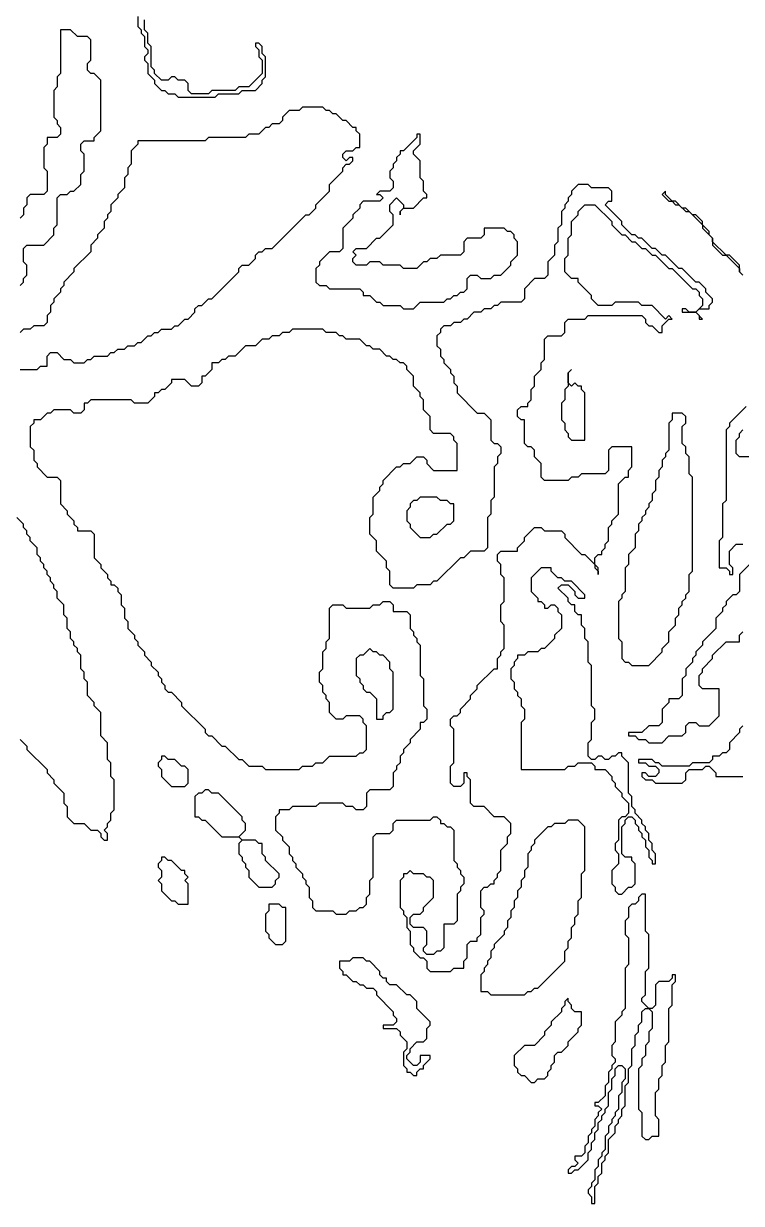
# Model space of a CAD drawing. Header units: metres. Extents: x 0 to 100, y 0 to 128.
# Drawn here: x 47.62 to 52.96, y 57.83 to 66.6 of the extents above; entities that cross this region are included whole.
import ezdxf

# ---------------------------------------------------------------- set-up
doc = ezdxf.new("R2010")
doc.units = ezdxf.units.M

msp = doc.modelspace()

# ---------------------------------------------------------------- linework, layer by layer
for points in [[(48.475, 66.65), (48.475, 66.575), (48.5, 66.55), (48.5, 66.525), (48.525, 66.5), (48.525, 66.425), (48.55, 66.4), (48.55, 66.375), (48.525, 66.35), (48.525, 66.325), (48.55, 66.3), (48.55, 66.225), (48.6, 66.175), (48.6, 66.15), (48.65, 66.1), (48.675, 66.1), (48.7, 66.075), (48.75, 66.075), (48.775, 66.05), (49.05, 66.05), (49.075, 66.075), (49.225, 66.075), (49.25, 66.1), (49.35, 66.1), (49.4, 66.15), (49.4, 66.175), (49.425, 66.2), (49.425, 66.35), (49.4, 66.375), (49.4, 66.425), (49.375, 66.45), (49.35, 66.45), (49.35, 66.425), (49.375, 66.4), (49.375, 66.35), (49.4, 66.325), (49.4, 66.225), (49.3, 66.125), (49.225, 66.125), (49.2, 66.1), (49.025, 66.1), (49, 66.075), (48.875, 66.075), (48.85, 66.1), (48.85, 66.15), (48.825, 66.175), (48.775, 66.175), (48.75, 66.2), (48.725, 66.2), (48.7, 66.175), (48.65, 66.175), (48.6, 66.225), (48.6, 66.25), (48.575, 66.275), (48.575, 66.425), (48.55, 66.45), (48.55, 66.525), (48.525, 66.55), (48.525, 66.625)], [(47.6, 64.65), (47.625, 64.675), (47.625, 64.7), (47.65, 64.725), (47.65, 64.8), (47.625, 64.825), (47.625, 64.925), (47.65, 64.95), (47.775, 64.95), (47.85, 65.025), (47.85, 65.075), (47.875, 65.1), (47.875, 65.3), (47.9, 65.325), (47.95, 65.325), (47.975, 65.35), (48, 65.35), (48.05, 65.4), (48.05, 65.475), (48.075, 65.5), (48.075, 65.625), (48.05, 65.65), (48.05, 65.7), (48.075, 65.725), (48.15, 65.725), (48.15, 65.75), (48.2, 65.8), (48.2, 66.175), (48.15, 66.225), (48.125, 66.225), (48.1, 66.25), (48.1, 66.3), (48.125, 66.325), (48.125, 66.475), (48.1, 66.5), (48.025, 66.5), (47.975, 66.55), (47.9, 66.55), (47.9, 66.225), (47.875, 66.2), (47.875, 66.125), (47.85, 66.1), (47.85, 65.9), (47.875, 65.875), (47.875, 65.85), (47.9, 65.825), (47.9, 65.775), (47.875, 65.75), (47.8, 65.75), (47.8, 65.7), (47.775, 65.675), (47.775, 65.525), (47.8, 65.5), (47.8, 65.35), (47.775, 65.325), (47.675, 65.325), (47.65, 65.3), (47.65, 65.25), (47.625, 65.225), (47.625, 65.175), (47.6, 65.15)], [(47.6, 64.025), (47.725, 64.025), (47.75, 64.05), (47.8, 64.05), (47.8, 64.125), (47.825, 64.15), (47.875, 64.15), (47.925, 64.1), (47.975, 64.1), (48, 64.075), (48.075, 64.075), (48.1, 64.1), (48.125, 64.1), (48.15, 64.125), (48.25, 64.125), (48.275, 64.15), (48.3, 64.15), (48.325, 64.175), (48.375, 64.175), (48.4, 64.2), (48.45, 64.2), (48.475, 64.225), (48.5, 64.225), (48.55, 64.275), (48.575, 64.275), (48.6, 64.3), (48.625, 64.3), (48.65, 64.325), (48.725, 64.325), (48.75, 64.35), (48.775, 64.35), (48.825, 64.4), (48.85, 64.4), (48.9, 64.45), (48.9, 64.475), (48.925, 64.5), (48.95, 64.5), (49, 64.55), (49.025, 64.55), (49.225, 64.75), (49.225, 64.775), (49.25, 64.8), (49.3, 64.8), (49.35, 64.85), (49.35, 64.875), (49.375, 64.9), (49.4, 64.9), (49.425, 64.925), (49.475, 64.925), (49.725, 65.175), (49.75, 65.175), (49.8, 65.225), (49.8, 65.25), (49.9, 65.35), (49.9, 65.4), (50, 65.5), (50, 65.525), (50.025, 65.55), (50.05, 65.55), (50.075, 65.575), (50.075, 65.6), (50.05, 65.6), (50.025, 65.575), (50, 65.6), (50, 65.625), (50.025, 65.65), (50.075, 65.65), (50.1, 65.675), (50.125, 65.675), (50.125, 65.775), (50.1, 65.8), (50.1, 65.825), (50.075, 65.825), (50.025, 65.875), (50, 65.875), (49.95, 65.925), (49.925, 65.925), (49.9, 65.95), (49.875, 65.95), (49.85, 65.975), (49.7, 65.975), (49.675, 65.95), (49.6, 65.95), (49.55, 65.9), (49.55, 65.875), (49.525, 65.85), (49.475, 65.85), (49.45, 65.825), (49.425, 65.825), (49.375, 65.775), (49.3, 65.775), (49.275, 65.75), (49, 65.75), (48.975, 65.725), (48.475, 65.725), (48.475, 65.7), (48.425, 65.65), (48.425, 65.55), (48.4, 65.525), (48.4, 65.475), (48.375, 65.45), (48.375, 65.375), (48.325, 65.325), (48.325, 65.3), (48.275, 65.25), (48.275, 65.2), (48.25, 65.175), (48.25, 65.15), (48.225, 65.125), (48.225, 65.075), (48.175, 65.025), (48.175, 65), (48.125, 64.95), (48.125, 64.9), (48, 64.775), (48, 64.75), (47.925, 64.675), (47.925, 64.65), (47.9, 64.625), (47.9, 64.6), (47.85, 64.55), (47.85, 64.525), (47.825, 64.5), (47.825, 64.45), (47.8, 64.425), (47.8, 64.375), (47.775, 64.35), (47.7, 64.35), (47.675, 64.325), (47.625, 64.325), (47.6, 64.3)], [(52.975, 64.725), (52.95, 64.75), (52.95, 64.8), (52.875, 64.875), (52.85, 64.875), (52.75, 64.975), (52.75, 65), (52.725, 65.025), (52.725, 65.05), (52.675, 65.1), (52.675, 65.125), (52.625, 65.175), (52.6, 65.175), (52.55, 65.225), (52.525, 65.225), (52.475, 65.275), (52.45, 65.275), (52.4, 65.325), (52.4, 65.35), (52.375, 65.325), (52.425, 65.275), (52.45, 65.275), (52.475, 65.25), (52.5, 65.25), (52.55, 65.2), (52.575, 65.2), (52.675, 65.1), (52.675, 65.075), (52.75, 65), (52.75, 64.95), (52.825, 64.875), (52.85, 64.875), (52.95, 64.775), (52.95, 64.75), (52.975, 64.725)], [(53, 63.75), (52.875, 63.625), (52.875, 63.6), (52.85, 63.575), (52.85, 63.05), (52.825, 63.025), (52.825, 62.775), (52.8, 62.75), (52.8, 62.55), (52.85, 62.55), (52.875, 62.525), (52.875, 62.5), (52.9, 62.5), (52.9, 62.55), (52.875, 62.575), (52.875, 62.675), (52.925, 62.725), (52.975, 62.725)], [(53.025, 63.375), (52.95, 63.375), (52.925, 63.4), (52.925, 63.5), (52.95, 63.525), (52.95, 63.55), (52.975, 63.575)], [(47.6, 61.275), (47.65, 61.225), (47.65, 61.2), (47.8, 61.05), (47.8, 61.025), (47.85, 60.975), (47.85, 60.95), (47.925, 60.875), (47.925, 60.8), (47.95, 60.775), (47.95, 60.7), (48, 60.65), (48.075, 60.65), (48.125, 60.6), (48.175, 60.6), (48.2, 60.575), (48.2, 60.55), (48.225, 60.525), (48.25, 60.525), (48.25, 60.575), (48.225, 60.6), (48.25, 60.625), (48.25, 60.65), (48.275, 60.675), (48.275, 60.725), (48.3, 60.75), (48.3, 60.975), (48.275, 61), (48.275, 61.1), (48.25, 61.125), (48.25, 61.25), (48.2, 61.3), (48.2, 61.475), (48.15, 61.525), (48.15, 61.55), (48.1, 61.6), (48.1, 61.7), (48.075, 61.725), (48.075, 61.775), (48.05, 61.8), (48.05, 61.9), (48.025, 61.925), (48.025, 61.95), (48, 61.975), (48, 62), (47.975, 62.025), (47.975, 62.075), (47.95, 62.1), (47.95, 62.175), (47.925, 62.2), (47.925, 62.275), (47.875, 62.325), (47.875, 62.375), (47.85, 62.4), (47.85, 62.425), (47.825, 62.45), (47.825, 62.475), (47.8, 62.5), (47.8, 62.525), (47.775, 62.55), (47.775, 62.575), (47.75, 62.6), (47.75, 62.625), (47.725, 62.65), (47.725, 62.7), (47.675, 62.75), (47.675, 62.775), (47.65, 62.8), (47.65, 62.825), (47.625, 62.85), (47.625, 62.875), (47.575, 62.925)], [(53.025, 62.575), (52.95, 62.5), (52.95, 62.375), (52.925, 62.35), (52.9, 62.35), (52.85, 62.3), (52.85, 62.275), (52.825, 62.25), (52.825, 62.225), (52.775, 62.175), (52.775, 62.1), (52.675, 62), (52.675, 61.975), (52.625, 61.925), (52.625, 61.9), (52.6, 61.875), (52.6, 61.85), (52.55, 61.8), (52.55, 61.75), (52.525, 61.725), (52.525, 61.6), (52.5, 61.575), (52.425, 61.575), (52.425, 61.55), (52.375, 61.5), (52.375, 61.4), (52.35, 61.375), (52.275, 61.375), (52.225, 61.325), (52.125, 61.325), (52.125, 61.3), (52.175, 61.3), (52.2, 61.275), (52.25, 61.275), (52.275, 61.25), (52.375, 61.25), (52.425, 61.3), (52.525, 61.3), (52.55, 61.325), (52.55, 61.375), (52.575, 61.4), (52.625, 61.4), (52.65, 61.375), (52.725, 61.375), (52.8, 61.45), (52.8, 61.65), (52.675, 61.65), (52.65, 61.675), (52.65, 61.75), (52.675, 61.775), (52.675, 61.8), (52.75, 61.875), (52.75, 61.9), (52.85, 62), (52.95, 62), (52.95, 62.05), (52.975, 62.075)], [(52.975, 61.375), (52.95, 61.35), (52.95, 61.325), (52.875, 61.25), (52.875, 61.2), (52.85, 61.175), (52.825, 61.175), (52.8, 61.15), (52.75, 61.15), (52.75, 61.125), (52.725, 61.1), (52.6, 61.1), (52.575, 61.075), (52.375, 61.075), (52.35, 61.1), (52.325, 61.1), (52.3, 61.125), (52.2, 61.125), (52.2, 61.1), (52.25, 61.1), (52.275, 61.075), (52.325, 61.075), (52.35, 61.05), (52.35, 61.025), (52.325, 61), (52.275, 61), (52.25, 61.025), (52.225, 61.025), (52.225, 61), (52.25, 60.975), (52.3, 60.975), (52.325, 60.95), (52.525, 60.95), (52.55, 60.975), (52.55, 61.025), (52.575, 61.05), (52.675, 61.05), (52.7, 61.075), (52.725, 61.075), (52.775, 61.025), (52.775, 61), (52.975, 61)]]:
    msp.add_lwpolyline(points)
for points in [[(50.55, 65.775), (50.55, 65.75), (50.45, 65.65), (50.425, 65.65), (50.425, 65.625), (50.4, 65.6), (50.4, 65.575), (50.375, 65.55), (50.375, 65.525), (50.35, 65.5), (50.35, 65.45), (50.375, 65.425), (50.375, 65.375), (50.35, 65.35), (50.275, 65.35), (50.25, 65.325), (50.275, 65.325), (50.3, 65.3), (50.275, 65.275), (50.15, 65.275), (50.125, 65.25), (50.125, 65.225), (50.075, 65.175), (50.075, 65.15), (50, 65.075), (50, 64.925), (49.975, 64.9), (49.9, 64.9), (49.825, 64.825), (49.825, 64.8), (49.8, 64.775), (49.8, 64.675), (49.825, 64.65), (49.875, 64.65), (49.9, 64.625), (50.125, 64.625), (50.15, 64.6), (50.15, 64.575), (50.2, 64.575), (50.25, 64.525), (50.275, 64.525), (50.3, 64.5), (50.425, 64.5), (50.45, 64.475), (50.525, 64.475), (50.575, 64.525), (50.75, 64.525), (50.775, 64.55), (50.8, 64.55), (50.825, 64.575), (50.85, 64.575), (50.875, 64.6), (50.9, 64.6), (50.925, 64.625), (50.925, 64.7), (50.95, 64.725), (51, 64.725), (51.025, 64.7), (51.1, 64.7), (51.125, 64.725), (51.175, 64.725), (51.25, 64.8), (51.25, 64.825), (51.3, 64.875), (51.3, 64.975), (51.275, 65), (51.275, 65.025), (51.25, 65.05), (51.225, 65.05), (51.2, 65.075), (51.05, 65.075), (51.05, 65.025), (51.025, 65), (50.925, 65), (50.9, 64.975), (50.9, 64.9), (50.875, 64.875), (50.725, 64.875), (50.7, 64.85), (50.65, 64.85), (50.625, 64.825), (50.6, 64.825), (50.55, 64.775), (50.45, 64.775), (50.425, 64.8), (50.3, 64.8), (50.275, 64.825), (50.2, 64.825), (50.175, 64.8), (50.1, 64.8), (50.075, 64.825), (50.075, 64.85), (50.1, 64.875), (50.075, 64.9), (50.1, 64.925), (50.175, 64.925), (50.25, 65), (50.275, 65), (50.375, 65.1), (50.375, 65.175), (50.35, 65.2), (50.35, 65.25), (50.4, 65.3), (50.45, 65.25), (50.45, 65.225), (50.425, 65.2), (50.425, 65.175), (50.425, 65.2), (50.45, 65.225), (50.525, 65.225), (50.6, 65.3), (50.625, 65.3), (50.625, 65.325), (50.6, 65.35), (50.6, 65.425), (50.575, 65.45), (50.575, 65.575), (50.525, 65.625), (50.525, 65.65), (50.575, 65.7), (50.575, 65.775)], [(51.75, 65.4), (51.7, 65.35), (51.7, 65.325), (51.675, 65.3), (51.675, 65.275), (51.65, 65.25), (51.65, 65.225), (51.625, 65.2), (51.625, 65.1), (51.6, 65.075), (51.6, 64.975), (51.575, 64.95), (51.575, 64.875), (51.525, 64.825), (51.525, 64.725), (51.5, 64.7), (51.425, 64.7), (51.35, 64.625), (51.35, 64.55), (51.325, 64.525), (51.175, 64.525), (51.15, 64.5), (51.125, 64.5), (51.1, 64.475), (51.05, 64.475), (51.025, 64.45), (50.975, 64.45), (50.925, 64.4), (50.9, 64.4), (50.875, 64.375), (50.825, 64.375), (50.8, 64.35), (50.75, 64.35), (50.725, 64.325), (50.725, 64.3), (50.7, 64.275), (50.7, 64.2), (50.725, 64.175), (50.725, 64.125), (50.75, 64.1), (50.75, 64.075), (50.8, 64.025), (50.8, 64), (50.825, 63.975), (50.825, 63.925), (50.85, 63.9), (50.85, 63.85), (51, 63.7), (51.05, 63.7), (51.1, 63.65), (51.1, 63.5), (51.125, 63.475), (51.15, 63.475), (51.175, 63.45), (51.175, 63.4), (51.15, 63.375), (51.15, 63.325), (51.125, 63.3), (51.125, 63.075), (51.1, 63.05), (51.1, 62.95), (51.075, 62.925), (51.075, 62.7), (51.05, 62.675), (50.95, 62.675), (50.9, 62.625), (50.875, 62.625), (50.7, 62.45), (50.675, 62.45), (50.65, 62.425), (50.55, 62.425), (50.525, 62.4), (50.375, 62.4), (50.35, 62.425), (50.35, 62.525), (50.325, 62.55), (50.325, 62.6), (50.25, 62.675), (50.25, 62.75), (50.2, 62.8), (50.2, 62.925), (50.225, 62.95), (50.225, 63.075), (50.275, 63.125), (50.275, 63.15), (50.3, 63.175), (50.3, 63.2), (50.4, 63.3), (50.425, 63.3), (50.45, 63.325), (50.5, 63.325), (50.55, 63.375), (50.6, 63.375), (50.625, 63.35), (50.625, 63.325), (50.675, 63.275), (50.85, 63.275), (50.85, 63.475), (50.825, 63.5), (50.825, 63.525), (50.8, 63.55), (50.675, 63.55), (50.65, 63.575), (50.65, 63.675), (50.6, 63.725), (50.6, 63.8), (50.575, 63.825), (50.575, 63.85), (50.525, 63.9), (50.525, 63.975), (50.475, 64.025), (50.475, 64.05), (50.45, 64.075), (50.425, 64.075), (50.4, 64.1), (50.375, 64.1), (50.35, 64.125), (50.325, 64.125), (50.275, 64.175), (50.225, 64.175), (50.2, 64.2), (50.175, 64.2), (50.125, 64.25), (50.025, 64.25), (50, 64.275), (49.975, 64.275), (49.95, 64.3), (49.875, 64.3), (49.85, 64.325), (49.625, 64.325), (49.6, 64.3), (49.55, 64.3), (49.525, 64.275), (49.475, 64.275), (49.45, 64.25), (49.4, 64.25), (49.35, 64.2), (49.275, 64.2), (49.2, 64.125), (49.15, 64.125), (49.125, 64.1), (49.1, 64.1), (49.075, 64.075), (49.025, 64.075), (49.025, 64.025), (48.975, 63.975), (48.95, 63.975), (48.95, 63.925), (48.925, 63.9), (48.875, 63.9), (48.825, 63.95), (48.725, 63.95), (48.725, 63.925), (48.675, 63.875), (48.65, 63.875), (48.625, 63.85), (48.6, 63.85), (48.6, 63.825), (48.55, 63.775), (48.45, 63.775), (48.425, 63.8), (48.125, 63.8), (48.1, 63.775), (48.075, 63.775), (48.075, 63.725), (48.05, 63.7), (48, 63.7), (47.975, 63.725), (47.85, 63.725), (47.825, 63.7), (47.8, 63.7), (47.75, 63.65), (47.7, 63.65), (47.7, 63.625), (47.675, 63.6), (47.675, 63.45), (47.7, 63.425), (47.7, 63.35), (47.725, 63.325), (47.725, 63.3), (47.8, 63.225), (47.875, 63.225), (47.9, 63.2), (47.9, 63.025), (47.95, 62.975), (47.95, 62.95), (48, 62.9), (48, 62.875), (48.025, 62.85), (48.025, 62.825), (48.125, 62.825), (48.15, 62.8), (48.15, 62.625), (48.2, 62.575), (48.2, 62.55), (48.25, 62.5), (48.25, 62.475), (48.275, 62.45), (48.275, 62.425), (48.3, 62.425), (48.325, 62.4), (48.325, 62.375), (48.35, 62.35), (48.35, 62.275), (48.375, 62.25), (48.375, 62.175), (48.4, 62.15), (48.4, 62.1), (48.45, 62.05), (48.45, 62.025), (48.475, 62), (48.475, 61.975), (48.525, 61.925), (48.525, 61.9), (48.575, 61.85), (48.575, 61.825), (48.625, 61.775), (48.625, 61.75), (48.65, 61.725), (48.65, 61.7), (48.675, 61.675), (48.675, 61.65), (48.7, 61.625), (48.725, 61.625), (48.8, 61.55), (48.8, 61.525), (48.975, 61.35), (48.975, 61.325), (49, 61.3), (49.025, 61.3), (49.1, 61.225), (49.125, 61.225), (49.225, 61.125), (49.25, 61.125), (49.3, 61.075), (49.4, 61.075), (49.425, 61.05), (49.675, 61.05), (49.7, 61.075), (49.775, 61.075), (49.8, 61.1), (49.85, 61.1), (49.9, 61.15), (50.1, 61.15), (50.125, 61.175), (50.15, 61.175), (50.175, 61.2), (50.175, 61.375), (50.15, 61.4), (50.15, 61.425), (50.125, 61.45), (50.025, 61.45), (50, 61.425), (49.95, 61.425), (49.9, 61.475), (49.9, 61.55), (49.875, 61.575), (49.875, 61.6), (49.85, 61.625), (49.85, 61.675), (49.825, 61.7), (49.825, 61.775), (49.85, 61.8), (49.85, 61.925), (49.875, 61.95), (49.875, 62), (49.9, 62.025), (49.9, 62.25), (49.925, 62.275), (50, 62.275), (50.025, 62.25), (50.2, 62.25), (50.225, 62.275), (50.275, 62.275), (50.3, 62.3), (50.35, 62.3), (50.375, 62.275), (50.375, 62.225), (50.475, 62.225), (50.5, 62.2), (50.5, 62.1), (50.525, 62.075), (50.525, 62.05), (50.55, 62.025), (50.55, 62), (50.575, 61.975), (50.575, 61.75), (50.6, 61.725), (50.6, 61.525), (50.625, 61.5), (50.625, 61.425), (50.6, 61.4), (50.575, 61.4), (50.575, 61.35), (50.5, 61.275), (50.5, 61.25), (50.45, 61.2), (50.45, 61.175), (50.425, 61.15), (50.425, 61.1), (50.4, 61.075), (50.4, 61.05), (50.375, 61.025), (50.375, 60.925), (50.35, 60.9), (50.2, 60.9), (50.175, 60.875), (50.175, 60.775), (50.15, 60.75), (50.1, 60.75), (50.075, 60.775), (50.025, 60.775), (50, 60.8), (49.825, 60.8), (49.8, 60.775), (49.625, 60.775), (49.6, 60.75), (49.525, 60.75), (49.525, 60.725), (49.5, 60.7), (49.5, 60.6), (49.55, 60.55), (49.55, 60.525), (49.6, 60.475), (49.6, 60.425), (49.625, 60.4), (49.625, 60.375), (49.65, 60.35), (49.65, 60.325), (49.7, 60.275), (49.7, 60.25), (49.725, 60.225), (49.725, 60.2), (49.75, 60.175), (49.75, 60.1), (49.775, 60.075), (49.775, 60.025), (49.8, 60), (49.925, 60), (49.95, 59.975), (50.025, 59.975), (50.05, 60), (50.1, 60), (50.125, 60.025), (50.15, 60.025), (50.175, 60.05), (50.175, 60.1), (50.2, 60.125), (50.2, 60.225), (50.225, 60.25), (50.225, 60.55), (50.25, 60.575), (50.35, 60.575), (50.375, 60.6), (50.375, 60.65), (50.4, 60.675), (50.65, 60.675), (50.675, 60.7), (50.7, 60.7), (50.725, 60.675), (50.725, 60.65), (50.75, 60.65), (50.775, 60.625), (50.8, 60.625), (50.825, 60.6), (50.825, 60.375), (50.85, 60.35), (50.85, 60.325), (50.875, 60.3), (50.875, 60.275), (50.9, 60.25), (50.9, 60.2), (50.875, 60.175), (50.875, 60.15), (50.85, 60.125), (50.85, 59.925), (50.825, 59.9), (50.75, 59.9), (50.75, 59.725), (50.725, 59.7), (50.7, 59.7), (50.675, 59.675), (50.625, 59.675), (50.6, 59.7), (50.6, 59.725), (50.625, 59.75), (50.625, 59.85), (50.6, 59.875), (50.525, 59.875), (50.5, 59.9), (50.5, 59.95), (50.525, 59.975), (50.575, 59.975), (50.6, 60), (50.6, 60.025), (50.675, 60.1), (50.675, 60.225), (50.65, 60.25), (50.625, 60.25), (50.6, 60.275), (50.525, 60.275), (50.5, 60.3), (50.475, 60.275), (50.45, 60.275), (50.45, 60.25), (50.425, 60.225), (50.425, 60.025), (50.45, 60), (50.45, 59.975), (50.475, 59.95), (50.475, 59.875), (50.5, 59.85), (50.5, 59.75), (50.525, 59.725), (50.525, 59.7), (50.575, 59.65), (50.6, 59.65), (50.625, 59.625), (50.625, 59.575), (50.65, 59.55), (50.8, 59.55), (50.825, 59.575), (50.9, 59.575), (50.9, 59.625), (50.925, 59.65), (50.925, 59.75), (50.95, 59.775), (51, 59.775), (51, 59.8), (51.025, 59.825), (51.025, 59.95), (51.05, 59.975), (51.05, 60), (51.025, 60.025), (51.025, 60.15), (51.05, 60.175), (51.075, 60.175), (51.1, 60.2), (51.125, 60.2), (51.125, 60.225), (51.15, 60.25), (51.15, 60.275), (51.175, 60.3), (51.175, 60.45), (51.225, 60.5), (51.225, 60.55), (51.25, 60.575), (51.25, 60.65), (51.2, 60.7), (51.125, 60.7), (51.05, 60.775), (50.975, 60.775), (50.95, 60.8), (50.95, 60.975), (50.925, 61), (50.925, 61.025), (50.9, 61.025), (50.9, 60.95), (50.875, 60.925), (50.825, 60.925), (50.8, 60.95), (50.8, 61.075), (50.825, 61.1), (50.825, 61.35), (50.8, 61.375), (50.8, 61.425), (50.825, 61.45), (50.85, 61.45), (50.875, 61.475), (50.875, 61.5), (50.95, 61.575), (50.95, 61.6), (51, 61.65), (51, 61.675), (51.125, 61.8), (51.15, 61.8), (51.15, 61.875), (51.175, 61.9), (51.175, 61.925), (51.2, 61.95), (51.2, 62.125), (51.175, 62.15), (51.175, 62.275), (51.2, 62.3), (51.2, 62.475), (51.175, 62.5), (51.175, 62.575), (51.15, 62.6), (51.15, 62.65), (51.175, 62.675), (51.3, 62.675), (51.3, 62.7), (51.35, 62.75), (51.35, 62.775), (51.425, 62.85), (51.475, 62.85), (51.5, 62.825), (51.625, 62.825), (51.65, 62.8), (51.65, 62.775), (51.775, 62.65), (51.8, 62.65), (51.875, 62.575), (51.875, 62.55), (51.9, 62.525), (51.9, 62.5), (51.9, 62.55), (51.875, 62.575), (51.875, 62.625), (51.9, 62.65), (51.925, 62.65), (51.925, 62.675), (51.95, 62.7), (51.95, 62.725), (51.975, 62.75), (51.975, 62.85), (52, 62.875), (52, 62.9), (52.05, 62.95), (52.05, 63.175), (52.1, 63.225), (52.125, 63.225), (52.125, 63.275), (52.15, 63.3), (52.15, 63.45), (52, 63.45), (51.975, 63.425), (51.975, 63.275), (51.95, 63.25), (51.775, 63.25), (51.75, 63.225), (51.7, 63.225), (51.675, 63.2), (51.5, 63.2), (51.475, 63.225), (51.475, 63.325), (51.425, 63.375), (51.425, 63.425), (51.4, 63.45), (51.375, 63.45), (51.35, 63.475), (51.35, 63.65), (51.325, 63.65), (51.3, 63.675), (51.3, 63.725), (51.325, 63.75), (51.375, 63.75), (51.375, 63.775), (51.4, 63.8), (51.4, 63.875), (51.425, 63.9), (51.425, 63.975), (51.475, 64.025), (51.475, 64.075), (51.5, 64.1), (51.5, 64.25), (51.525, 64.275), (51.625, 64.275), (51.65, 64.3), (51.65, 64.375), (51.675, 64.4), (51.8, 64.4), (51.825, 64.425), (52.225, 64.425), (52.25, 64.4), (52.25, 64.375), (52.275, 64.35), (52.3, 64.35), (52.35, 64.3), (52.375, 64.3), (52.375, 64.35), (52.425, 64.4), (52.45, 64.4), (52.425, 64.425), (52.4, 64.4), (52.3, 64.5), (52.225, 64.5), (52.2, 64.525), (52.025, 64.525), (52, 64.5), (51.9, 64.5), (51.85, 64.55), (51.85, 64.575), (51.75, 64.675), (51.75, 64.7), (51.7, 64.7), (51.65, 64.75), (51.65, 64.85), (51.675, 64.875), (51.675, 65), (51.7, 65.025), (51.7, 65.125), (51.75, 65.175), (51.75, 65.2), (51.8, 65.25), (51.875, 65.25), (52, 65.125), (52, 65.1), (52.075, 65.025), (52.1, 65.025), (52.15, 64.975), (52.175, 64.975), (52.225, 64.925), (52.25, 64.925), (52.3, 64.875), (52.325, 64.875), (52.425, 64.775), (52.45, 64.775), (52.6, 64.625), (52.625, 64.625), (52.65, 64.6), (52.65, 64.575), (52.675, 64.55), (52.675, 64.5), (52.625, 64.45), (52.575, 64.45), (52.55, 64.475), (52.525, 64.475), (52.525, 64.45), (52.625, 64.45), (52.65, 64.425), (52.65, 64.4), (52.675, 64.4), (52.625, 64.45), (52.65, 64.475), (52.725, 64.475), (52.725, 64.5), (52.75, 64.525), (52.75, 64.55), (52.7, 64.6), (52.7, 64.625), (52.65, 64.675), (52.625, 64.675), (52.525, 64.775), (52.5, 64.775), (52.4, 64.875), (52.375, 64.875), (52.325, 64.925), (52.3, 64.925), (52.225, 65), (52.2, 65), (52.175, 65.025), (52.15, 65.025), (52.075, 65.1), (52.075, 65.125), (51.95, 65.25), (51.975, 65.275), (52, 65.275), (52, 65.35), (51.975, 65.375), (51.85, 65.375), (51.825, 65.4)], [(51.7, 64.025), (51.675, 64), (51.675, 63.9), (51.65, 63.875), (51.65, 63.8), (51.625, 63.775), (51.625, 63.65), (51.65, 63.625), (51.65, 63.575), (51.675, 63.55), (51.675, 63.525), (51.7, 63.5), (51.8, 63.5), (51.8, 63.85), (51.775, 63.875), (51.775, 63.9), (51.75, 63.9), (51.725, 63.925), (51.7, 63.9), (51.675, 63.925), (51.675, 64)], [(52.45, 63.7), (52.45, 63.65), (52.425, 63.625), (52.425, 63.425), (52.4, 63.4), (52.4, 63.375), (52.375, 63.35), (52.375, 63.3), (52.35, 63.275), (52.35, 63.225), (52.325, 63.2), (52.325, 63.125), (52.3, 63.1), (52.3, 63.05), (52.275, 63.025), (52.275, 63), (52.25, 62.975), (52.25, 62.95), (52.225, 62.925), (52.225, 62.9), (52.2, 62.875), (52.2, 62.825), (52.175, 62.8), (52.175, 62.7), (52.125, 62.65), (52.125, 62.575), (52.1, 62.55), (52.1, 62.375), (52.075, 62.35), (52.075, 62.325), (52.05, 62.3), (52.05, 62.025), (52.075, 62), (52.075, 61.875), (52.1, 61.85), (52.125, 61.85), (52.15, 61.825), (52.275, 61.825), (52.375, 61.925), (52.375, 61.95), (52.425, 62), (52.425, 62.075), (52.475, 62.125), (52.475, 62.175), (52.5, 62.2), (52.5, 62.25), (52.525, 62.275), (52.525, 62.3), (52.55, 62.325), (52.55, 62.35), (52.575, 62.375), (52.575, 62.5), (52.6, 62.525), (52.6, 63.225), (52.575, 63.25), (52.575, 63.375), (52.55, 63.4), (52.55, 63.45), (52.525, 63.475), (52.525, 63.6), (52.55, 63.625), (52.55, 63.675), (52.525, 63.7)], [(50.575, 63.075), (50.55, 63.05), (50.525, 63.05), (50.5, 63.025), (50.5, 63), (50.475, 62.975), (50.475, 62.9), (50.5, 62.875), (50.5, 62.85), (50.575, 62.775), (50.65, 62.775), (50.675, 62.8), (50.7, 62.8), (50.775, 62.875), (50.8, 62.875), (50.825, 62.9), (50.825, 63.025), (50.8, 63.025), (50.775, 63.05), (50.725, 63.05), (50.7, 63.075)], [(51.475, 62.55), (51.4, 62.475), (51.4, 62.375), (51.45, 62.325), (51.45, 62.3), (51.475, 62.3), (51.5, 62.275), (51.5, 62.25), (51.525, 62.25), (51.55, 62.275), (51.575, 62.275), (51.6, 62.25), (51.6, 62.225), (51.625, 62.2), (51.625, 62.1), (51.575, 62.05), (51.575, 62.025), (51.5, 61.95), (51.475, 61.95), (51.45, 61.925), (51.375, 61.925), (51.35, 61.9), (51.3, 61.9), (51.3, 61.875), (51.275, 61.85), (51.275, 61.825), (51.25, 61.8), (51.25, 61.725), (51.275, 61.7), (51.275, 61.65), (51.3, 61.625), (51.3, 61.6), (51.325, 61.575), (51.325, 61.525), (51.35, 61.5), (51.35, 61.425), (51.325, 61.4), (51.325, 61.05), (51.65, 61.05), (51.675, 61.075), (51.725, 61.075), (51.75, 61.1), (51.85, 61.1), (51.875, 61.075), (51.875, 61.05), (51.95, 61.05), (52, 61), (52, 60.975), (52.025, 60.95), (52.025, 60.925), (52.075, 60.875), (52.075, 60.85), (52.125, 60.8), (52.125, 60.725), (52.1, 60.7), (52.075, 60.7), (52.05, 60.675), (52.05, 60.525), (52.025, 60.5), (52.025, 60.45), (52.05, 60.425), (52.05, 60.35), (52, 60.3), (52, 60.2), (52.025, 60.175), (52.025, 60.15), (52.05, 60.125), (52.075, 60.125), (52.125, 60.175), (52.15, 60.175), (52.175, 60.2), (52.175, 60.35), (52.15, 60.375), (52.15, 60.4), (52.1, 60.4), (52.075, 60.425), (52.075, 60.625), (52.1, 60.65), (52.1, 60.675), (52.125, 60.7), (52.15, 60.7), (52.175, 60.675), (52.175, 60.65), (52.2, 60.625), (52.2, 60.6), (52.225, 60.575), (52.225, 60.55), (52.25, 60.525), (52.25, 60.475), (52.275, 60.45), (52.275, 60.4), (52.3, 60.375), (52.3, 60.35), (52.325, 60.35), (52.325, 60.425), (52.3, 60.45), (52.3, 60.5), (52.275, 60.525), (52.275, 60.575), (52.25, 60.6), (52.25, 60.625), (52.225, 60.65), (52.225, 60.675), (52.175, 60.725), (52.175, 60.75), (52.15, 60.775), (52.15, 60.85), (52.125, 60.875), (52.125, 61.1), (52.075, 61.15), (52.075, 61.175), (52.05, 61.175), (52.025, 61.15), (52, 61.15), (51.975, 61.125), (51.95, 61.125), (51.925, 61.15), (51.9, 61.15), (51.875, 61.125), (51.85, 61.125), (51.825, 61.15), (51.825, 61.25), (51.85, 61.275), (51.85, 61.4), (51.875, 61.425), (51.875, 61.5), (51.85, 61.525), (51.85, 61.825), (51.825, 61.85), (51.825, 62), (51.8, 62.025), (51.8, 62.1), (51.775, 62.125), (51.775, 62.2), (51.75, 62.2), (51.725, 62.225), (51.725, 62.275), (51.7, 62.275), (51.675, 62.3), (51.675, 62.325), (51.6, 62.4), (51.625, 62.425), (51.675, 62.425), (51.725, 62.375), (51.725, 62.35), (51.75, 62.325), (51.8, 62.325), (51.8, 62.35), (51.7, 62.45), (51.65, 62.45), (51.625, 62.475), (51.6, 62.475), (51.55, 62.525), (51.55, 62.55)], [(50.2, 61.95), (50.15, 61.9), (50.125, 61.9), (50.1, 61.875), (50.1, 61.75), (50.125, 61.725), (50.125, 61.7), (50.15, 61.675), (50.15, 61.65), (50.175, 61.625), (50.2, 61.625), (50.25, 61.575), (50.25, 61.425), (50.3, 61.425), (50.3, 61.45), (50.325, 61.475), (50.35, 61.475), (50.375, 61.5), (50.375, 61.775), (50.35, 61.8), (50.35, 61.85), (50.3, 61.9), (50.275, 61.9), (50.25, 61.925), (50.225, 61.925)], [(48.65, 61.15), (48.65, 61.125), (48.625, 61.1), (48.625, 61.075), (48.65, 61.05), (48.65, 61), (48.725, 60.925), (48.825, 60.925), (48.85, 60.95), (48.85, 61.05), (48.825, 61.075), (48.8, 61.075), (48.75, 61.125), (48.7, 61.125), (48.675, 61.15)], [(48.975, 60.9), (48.95, 60.875), (48.925, 60.875), (48.9, 60.85), (48.9, 60.7), (48.925, 60.7), (48.95, 60.675), (48.975, 60.675), (49.1, 60.55), (49.225, 60.55), (49.25, 60.525), (49.225, 60.5), (49.225, 60.425), (49.25, 60.4), (49.25, 60.375), (49.275, 60.35), (49.275, 60.325), (49.3, 60.3), (49.3, 60.25), (49.375, 60.175), (49.475, 60.175), (49.5, 60.2), (49.5, 60.225), (49.525, 60.25), (49.525, 60.275), (49.425, 60.375), (49.425, 60.4), (49.4, 60.425), (49.4, 60.5), (49.375, 60.5), (49.35, 60.525), (49.25, 60.525), (49.225, 60.55), (49.275, 60.6), (49.275, 60.65), (49.25, 60.675), (49.25, 60.7), (49.075, 60.875), (49.025, 60.875), (49, 60.9)], [(51.675, 60.675), (51.65, 60.65), (51.575, 60.65), (51.55, 60.625), (51.525, 60.625), (51.425, 60.525), (51.425, 60.5), (51.4, 60.475), (51.4, 60.45), (51.375, 60.425), (51.375, 60.325), (51.35, 60.3), (51.35, 60.25), (51.325, 60.225), (51.325, 60.175), (51.3, 60.15), (51.3, 60.1), (51.275, 60.075), (51.275, 60.025), (51.25, 60), (51.25, 59.95), (51.225, 59.925), (51.225, 59.875), (51.2, 59.85), (51.2, 59.825), (51.125, 59.75), (51.125, 59.725), (51.1, 59.7), (51.1, 59.65), (51.075, 59.625), (51.075, 59.6), (51.05, 59.575), (51.05, 59.55), (51.025, 59.525), (51.025, 59.4), (51.075, 59.4), (51.1, 59.375), (51.35, 59.375), (51.375, 59.4), (51.4, 59.4), (51.425, 59.425), (51.45, 59.425), (51.65, 59.625), (51.65, 59.7), (51.675, 59.725), (51.675, 59.775), (51.7, 59.8), (51.7, 59.875), (51.725, 59.9), (51.725, 59.95), (51.75, 59.975), (51.75, 60.075), (51.775, 60.1), (51.775, 60.275), (51.8, 60.3), (51.8, 60.625), (51.75, 60.675)], [(48.65, 60.4), (48.65, 60.375), (48.625, 60.35), (48.625, 60.325), (48.65, 60.3), (48.65, 60.25), (48.625, 60.225), (48.65, 60.2), (48.65, 60.15), (48.725, 60.075), (48.75, 60.075), (48.775, 60.05), (48.85, 60.05), (48.85, 60.2), (48.825, 60.225), (48.85, 60.25), (48.825, 60.275), (48.825, 60.3), (48.8, 60.3), (48.725, 60.375), (48.7, 60.375), (48.675, 60.4)], [(52.225, 60.125), (52.2, 60.1), (52.2, 60.075), (52.175, 60.05), (52.15, 60.05), (52.125, 60.025), (52.125, 59.95), (52.1, 59.925), (52.1, 59.825), (52.125, 59.8), (52.125, 59.6), (52.1, 59.575), (52.1, 59.275), (52.075, 59.25), (52.075, 59.225), (52.025, 59.175), (52.025, 59.025), (52, 59), (52, 58.925), (52.025, 58.9), (52.025, 58.875), (52, 58.85), (52, 58.825), (51.975, 58.8), (51.975, 58.725), (51.95, 58.7), (51.95, 58.625), (51.9, 58.575), (51.875, 58.575), (51.875, 58.55), (51.9, 58.55), (51.925, 58.525), (51.9, 58.5), (51.9, 58.475), (51.875, 58.45), (51.875, 58.4), (51.85, 58.375), (51.85, 58.35), (51.825, 58.325), (51.825, 58.275), (51.8, 58.25), (51.8, 58.2), (51.775, 58.175), (51.725, 58.175), (51.725, 58.15), (51.75, 58.125), (51.725, 58.1), (51.7, 58.1), (51.675, 58.075), (51.675, 58.05), (51.7, 58.05), (51.725, 58.075), (51.75, 58.075), (51.825, 58.15), (51.825, 58.2), (51.85, 58.225), (51.85, 58.275), (51.875, 58.3), (51.875, 58.35), (51.9, 58.375), (51.9, 58.425), (51.925, 58.45), (51.925, 58.475), (51.95, 58.5), (51.95, 58.525), (51.975, 58.55), (51.975, 58.65), (52, 58.675), (52, 58.75), (52.025, 58.775), (52.025, 58.825), (52.05, 58.85), (52.075, 58.85), (52.1, 58.825), (52.1, 58.75), (52.075, 58.725), (52.075, 58.65), (52.05, 58.625), (52.05, 58.525), (52.025, 58.5), (52.025, 58.475), (52, 58.45), (52, 58.425), (51.975, 58.4), (51.975, 58.35), (51.95, 58.325), (51.95, 58.225), (51.925, 58.2), (51.925, 58.175), (51.9, 58.15), (51.9, 58.1), (51.875, 58.075), (51.875, 58), (51.85, 57.975), (51.85, 57.95), (51.825, 57.925), (51.825, 57.9), (51.85, 57.875), (51.85, 57.825), (51.875, 57.825), (51.875, 57.95), (51.9, 57.975), (51.9, 58.025), (51.925, 58.05), (51.925, 58.125), (51.95, 58.15), (51.95, 58.175), (51.975, 58.2), (51.975, 58.3), (52.025, 58.35), (52.025, 58.4), (52.05, 58.425), (52.05, 58.45), (52.075, 58.475), (52.075, 58.525), (52.1, 58.55), (52.1, 58.7), (52.125, 58.725), (52.125, 58.825), (52.15, 58.85), (52.15, 58.975), (52.175, 59), (52.175, 59.075), (52.2, 59.1), (52.2, 59.15), (52.225, 59.175), (52.225, 59.25), (52.25, 59.275), (52.275, 59.275), (52.3, 59.25), (52.3, 59.125), (52.275, 59.1), (52.275, 59.025), (52.25, 59), (52.25, 58.925), (52.225, 58.9), (52.225, 58.85), (52.2, 58.825), (52.2, 58.525), (52.225, 58.5), (52.225, 58.325), (52.25, 58.3), (52.275, 58.3), (52.3, 58.325), (52.35, 58.325), (52.35, 58.45), (52.325, 58.475), (52.325, 58.65), (52.35, 58.675), (52.35, 58.75), (52.375, 58.775), (52.375, 58.85), (52.4, 58.875), (52.4, 59), (52.425, 59.025), (52.425, 59.275), (52.45, 59.3), (52.45, 59.45), (52.475, 59.475), (52.475, 59.525), (52.45, 59.525), (52.45, 59.5), (52.425, 59.475), (52.35, 59.475), (52.325, 59.45), (52.325, 59.3), (52.3, 59.275), (52.275, 59.275), (52.225, 59.325), (52.225, 59.35), (52.25, 59.375), (52.25, 59.55), (52.275, 59.575), (52.275, 59.825), (52.25, 59.85), (52.25, 60.125)], [(49.45, 60.05), (49.45, 60), (49.425, 59.975), (49.425, 59.85), (49.45, 59.825), (49.45, 59.8), (49.5, 59.75), (49.55, 59.75), (49.575, 59.775), (49.575, 60.025), (49.55, 60.025), (49.525, 60.05)], [(50.075, 59.65), (50.05, 59.625), (49.975, 59.625), (49.975, 59.575), (50, 59.55), (50, 59.525), (50.025, 59.525), (50.075, 59.475), (50.1, 59.475), (50.125, 59.45), (50.15, 59.45), (50.175, 59.425), (50.225, 59.425), (50.25, 59.4), (50.25, 59.375), (50.375, 59.25), (50.375, 59.225), (50.4, 59.2), (50.4, 59.175), (50.375, 59.15), (50.3, 59.15), (50.3, 59.125), (50.4, 59.125), (50.425, 59.1), (50.425, 59.075), (50.475, 59.025), (50.475, 58.975), (50.45, 58.95), (50.45, 58.85), (50.475, 58.825), (50.475, 58.8), (50.5, 58.8), (50.525, 58.775), (50.55, 58.775), (50.55, 58.8), (50.575, 58.825), (50.6, 58.825), (50.6, 58.85), (50.65, 58.9), (50.65, 58.925), (50.575, 58.925), (50.575, 58.875), (50.55, 58.85), (50.525, 58.85), (50.475, 58.9), (50.475, 58.925), (50.5, 58.95), (50.5, 58.975), (50.55, 59.025), (50.6, 59.025), (50.625, 59.05), (50.625, 59.125), (50.65, 59.15), (50.65, 59.175), (50.55, 59.275), (50.55, 59.325), (50.5, 59.375), (50.475, 59.375), (50.4, 59.45), (50.35, 59.45), (50.325, 59.475), (50.325, 59.5), (50.3, 59.5), (50.275, 59.525), (50.275, 59.55), (50.2, 59.625), (50.175, 59.625), (50.15, 59.65)], [(51.675, 59.35), (51.65, 59.325), (51.65, 59.3), (51.625, 59.275), (51.625, 59.25), (51.55, 59.175), (51.55, 59.15), (51.5, 59.1), (51.5, 59.075), (51.425, 59), (51.35, 59), (51.275, 58.925), (51.275, 58.85), (51.3, 58.825), (51.3, 58.8), (51.325, 58.775), (51.35, 58.775), (51.4, 58.725), (51.425, 58.725), (51.45, 58.75), (51.5, 58.75), (51.525, 58.775), (51.525, 58.8), (51.55, 58.825), (51.55, 58.85), (51.575, 58.875), (51.575, 58.925), (51.6, 58.95), (51.625, 58.95), (51.675, 59), (51.675, 59.025), (51.75, 59.1), (51.75, 59.125), (51.775, 59.15), (51.775, 59.25), (51.725, 59.25), (51.7, 59.275), (51.7, 59.3), (51.675, 59.325)]]:
    msp.add_lwpolyline(points, close=True)

doc.saveas('drawing.dxf')
